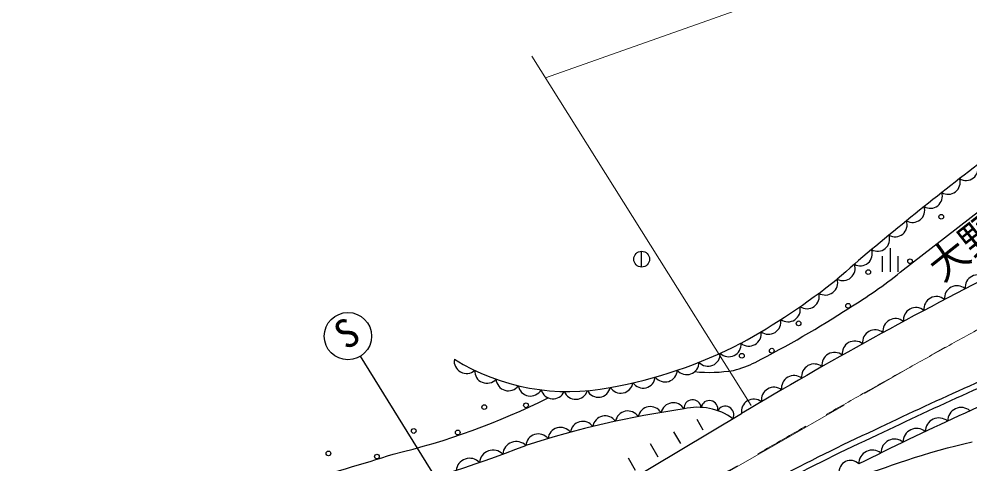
# Model space of a CAD drawing. Units: millimetres, scale not verified. Extents: x 40000 to 680000, y 20000 to 380000.
# Drawn here: x 281741 to 342083, y 307717 to 335938 of the extents above; entities that cross this region are included whole.
import ezdxf
from ezdxf.enums import TextEntityAlignment as Align

# ---------------------------------------------------------------- set-up
doc = ezdxf.new("R2010")
doc.units = ezdxf.units.MM
doc.header["$LTSCALE"] = 1000
doc.linetypes.add('CHAIN', pattern=[18.5, 12, -1.5, 3.5, -1.5])
for name, color, linetype, lineweight in [('M-BGD', 7, 'Continuous', 25), ('M-BMK', 2, 'CHAIN', 13), ('M-STR-HTXT', 7, 'Continuous', 13), ('M-STR-STRC', 7, 'Continuous', 25)]:
    doc.layers.add(name, color=color, linetype=linetype, lineweight=lineweight)
doc.layers.add('M-BMK-HTXT', color=7, linetype='Continuous')
doc.styles.add('ＭＳ ゴシック', font='')
doc.styles.get('ＭＳ ゴシック').set_extended_font_data('MS Gothic')

msp = doc.modelspace()

# ---------------------------------------------------------------- linework, layer by layer
at = {"layer": 'M-BGD'}
for p, q in [((337659, 319875), (343932, 324759)), ((321248, 320208), (321248, 321208)), ((337034, 319904), (337034, 321404)), ((321248, 320708), (321248, 320708)), ((336534, 319904), (336534, 320904)), ((337534, 319904), (337534, 320904)), ((311704, 301454), (327584, 310912)), ((325163, 309853), (324763, 310529)), ((323731, 309005), (323289, 309752)), ((322299, 308158), (321809, 308986)), ((320867, 307310), (320407, 308088))]:
    msp.add_line(p, q, dxfattribs=at)
msp.add_lwpolyline([(332424, 306473), (332606, 306481), (332830, 306506), (333093, 306545), (333390, 306598), (333719, 306665), (334090, 306748), (334508, 306847), (334953, 306959), (335407, 307081), (335854, 307209), (336287, 307347), (336720, 307497), (337159, 307653), (337610, 307812), (338079, 307968), (338570, 308124), (339079, 308283), (339601, 308440), (340128, 308593), (340657, 308738), (341180, 308870), (341702, 308994), (342231, 309113)], dxfattribs=at)
for centre, radius in [((340262, 323397), 150), ((321248, 320708), 500), ((338280, 320573), 150), ((335630, 319887), 150), ((334350, 317750), 150), ((331208, 316636), 150), ((329508, 314903), 150), ((327606, 314577), 150), ((311263, 311321), 150), ((313912, 311437), 150), ((306787, 309809), 150), ((309584, 309713), 150), ((301375, 308389), 150), ((304453, 308185), 150)]:
    msp.add_circle(centre, radius, dxfattribs=at)
for centre, radius, start, end in [((447295, 188923), 173056, 127.2418, 131.04407), ((341832, 326466), 766, 237.91747, 17.04141), ((340695, 325587), 766, 238.39276, 17.51669), ((339565, 324698), 766, 238.86804, 17.99198), ((338442, 323800), 766, 239.34332, 18.46726), ((337327, 322892), 766, 239.81861, 18.94254), ((336220, 321975), 766, 240.29389, 19.41783), ((335120, 321049), 766, 240.76918, 19.89311), ((471103, 70406), 280074, 116.896, 120.82607), ((334028, 320114), 766, 241.24446, 20.3684), ((317412, 345396), 32577, 301.48906, 308.4269), ((306172, 354059), 44202, 298.92849, 308.45165), ((332906, 319218), 786, 238.37249, 16.62617), ((342569, 318910), 795, 49.0737, 185.62524), ((341259, 318229), 795, 49.37601, 185.92756), ((331733, 318348), 786, 236.46786, 14.72154), ((339953, 317540), 795, 49.67832, 186.22987), ((296094, 376944), 70635, 297.27005, 302.86777), ((330532, 317519), 786, 234.56323, 12.81691), ((338651, 316845), 795, 49.98063, 186.53218), ((329304, 316729), 786, 232.6586, 10.91227), ((337353, 316142), 795, 50.28295, 186.83449), ((336058, 315433), 795, 50.58526, 187.13681), ((328051, 315981), 786, 230.75397, 9.00764), ((314213, 341246), 29110, 279.98318, 297.27418), ((326776, 315298), 781, 226.18618, 5.48035), ((334767, 314717), 795, 50.88757, 187.43912), ((445263, 81925), 252767, 112.76755, 115.6066), ((325456, 314699), 781, 223.30434, 2.59851), ((333480, 313995), 795, 51.18989, 187.74143), ((445359, 82027), 252352, 112.75907, 115.63226), ((310134, 314238), 780, 170.81128, 311.8594), ((316578, 326025), 13714, 238.26278, 281.27854), ((324107, 314167), 781, 220.42251, 359.71668), ((325521, 320012), 6548, 283.82478, 296.65175), ((332197, 313265), 795, 51.4922, 188.04375), ((311433, 313616), 780, 176.95638, 318.00451), ((321337, 313311), 781, 214.65884, 353.95301), ((322733, 313704), 781, 217.54068, 356.83485), ((325532, 323309), 9780, 264.60609, 279.13966), ((330917, 312529), 795, 51.79451, 188.34606), ((434550, 108881), 222350, 112.96229, 116.58799), ((312791, 313136), 780, 183.10149, 324.14962), ((314192, 312805), 780, 189.2466, 330.29473), ((318495, 312729), 780, 207.68193, 348.73005), ((319924, 312988), 781, 211.77701, 351.07118), ((329642, 311786), 795, 52.09683, 188.64837), ((315621, 312625), 780, 195.39171, 336.43983), ((317061, 312600), 780, 201.53682, 342.58494), ((295184, 352054), 44906, 283.26927, 296.62687), ((323255, 310809), 790, 29.98662, 167.61747), ((324478, 311253), 541, 5.6029, 185.20793), ((325547, 311198), 541, 348.88334, 168.48837), ((326556, 310838), 541, 332.16377, 151.76881), ((328370, 311036), 795, 52.39914, 188.95069), ((332452, 251409), 60398, 98.10329, 107.88595), ((318937, 309978), 790, 34.17919, 171.81004), ((320369, 310290), 790, 32.78167, 170.41252), ((321809, 310567), 790, 31.38414, 169.015), ((324825, 307587), 3724, 53.60651, 103.76519), ((341523, 310439), 860, 49.42277, 180.12752), ((317512, 309631), 790, 35.57671, 173.20757), ((340108, 309780), 860, 49.82562, 180.53037), ((314691, 308833), 790, 38.37176, 176.00261), ((316097, 309249), 790, 36.97424, 174.60509), ((390218, 192698), 129096, 114.82352, 121.10404), ((338698, 309111), 860, 50.22847, 180.93323), ((313296, 308269), 867, 45.55405, 175.15023), ((390053, 192678), 128680, 114.74359, 120.99504), ((337293, 308432), 860, 50.63133, 181.33608), ((269214, 421404), 118734, 281.81476, 287.78996), ((268331, 429485), 128920, 285.82166, 290.70064), ((311818, 307731), 867, 44.85705, 174.45323), ((335892, 307743), 860, 51.03418, 181.73893), ((310334, 307211), 867, 44.16006, 173.75624), ((334503, 307212), 732, 43.65883, 186.8946)]:
    msp.add_arc(centre, radius, start, end, dxfattribs=at)
at = {"layer": 'M-BMK'}
msp.add_line((275521, 277894), (340512, 315128), dxfattribs=at)
msp.add_arc((712282, -354695), 766053, 118.78302, 120.4983, dxfattribs=at)
at = {"layer": 'M-STR-HTXT'}
msp.add_line((314281, 333573), (328199, 311425), dxfattribs=at)
msp.add_lwpolyline([(315146, 332198), (350118, 344575), (382914, 344579)], dxfattribs=at)
at = {"layer": 'M-STR-STRC'}
msp.add_line((311439, 301618), (303404, 314550), dxfattribs=at)
msp.add_circle((302612, 315824), 1500, dxfattribs=at)

# ---------------------------------------------------------------- texts
at = {"layer": 'M-BMK-HTXT', "style": 'ＭＳ ゴシック'}
msp.add_text('大野川', height=1833, rotation=38.306, dxfattribs=at).set_placement((343599, 321103), align=Align.BOTTOM_CENTER)
at = {"layer": 'M-STR-STRC', "style": 'ＭＳ ゴシック'}
msp.add_text('S', height=1833, rotation=31.796, dxfattribs=at).set_placement((303300, 314767), align=Align.BOTTOM_CENTER)

doc.saveas('drawing.dxf')
